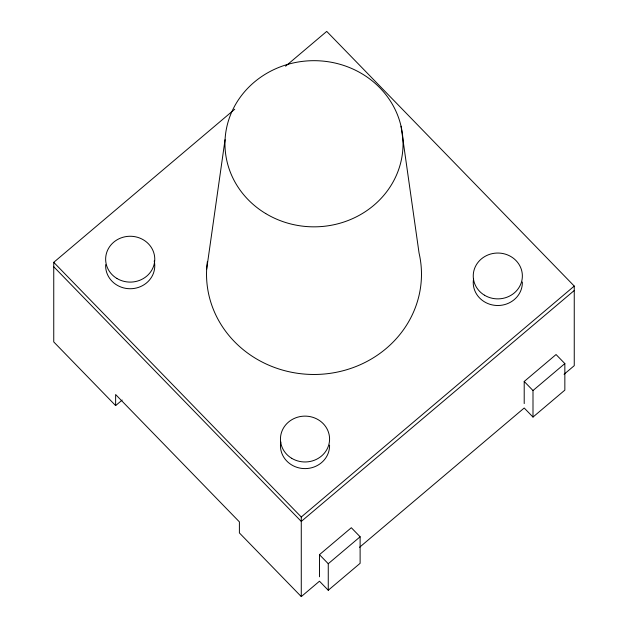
<?xml version="1.0" encoding="UTF-8"?>
<svg xmlns="http://www.w3.org/2000/svg" width="628" height="628" viewBox="0 0 628 628"><rect width="100%" height="100%" fill="white"/><g stroke="black" fill="none" stroke-linecap="round" stroke-linejoin="round"><path stroke-width="0.94" d="M206.651 269.302L225.052 139.699M122.177 400.052L115.631 405.594L53.749 341.922L53.749 262.331L234.739 109.217M285.591 66.199L326.725 31.4L574.251 286.078L574.251 365.669L564.062 374.296M319.471 576.787L319.471 554.673L351.319 527.732L360.119 536.783L360.119 563.316L328.263 590.257L319.471 581.206L301.275 596.6L301.275 517.009L574.251 286.078M574.251 290.497L301.275 521.428L53.749 266.751M524.207 403.584L524.207 381.479L556.055 354.537L564.847 363.588L564.847 390.121L532.999 417.063L524.207 408.012L359.554 547.302M328.263 590.257L328.263 563.724L360.119 536.783M532.999 417.063L532.999 390.53L564.847 363.588M524.207 381.479L532.999 390.53M53.749 262.331L301.275 517.009M319.471 554.673L328.263 563.724M301.275 596.6L239.394 532.929L239.394 521.876L115.631 394.533L115.631 405.594M401.041 126.204L419.049 253.013A107.474 100.268 0 0 1 318.663 374.382A107.474 100.268 0 0 1 207.381 261.586M329.567 445.095A24.563 22.922 0 0 1 303.348 468.551A24.563 22.922 0 0 1 280.763 442.01M522.355 282.003A24.563 22.922 0 0 1 496.144 305.459A24.563 22.922 0 0 1 473.551 278.918M154.213 260.973A24.563 22.922 0 0 1 132.21 288.66A24.563 22.922 0 0 1 105.661 264.694M291.706 458.314A24.563 22.922 0 0 0 329.551 440.165A24.563 22.922 0 0 0 293.778 418.664A24.563 22.922 0 0 0 291.706 458.314M484.494 295.223A24.563 22.922 0 0 0 522.339 277.074A24.563 22.922 0 0 0 486.574 255.572A24.563 22.922 0 0 0 484.494 295.223M116.894 278.447A24.563 22.922 0 0 0 154.739 260.306A24.563 22.922 0 0 0 118.967 238.797A24.563 22.922 0 0 0 116.894 278.447M265.762 213.591A89.05 83.084 0 0 0 402.948 147.816A89.05 83.084 0 0 0 273.298 69.865A89.05 83.084 0 0 0 265.762 213.591"/></g></svg>
